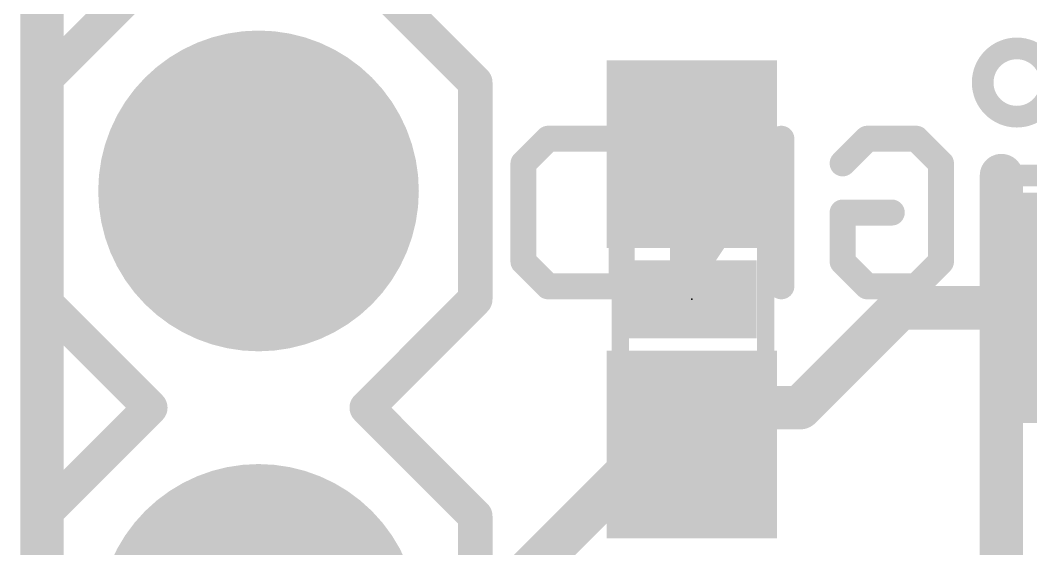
# Model space of a CAD drawing. Extents: x -24.9 to 10.3, y -14 to 10.3.
# Drawn here: x -0.13 to 5.8, y 4.25 to 7.35 of the extents above; entities that cross this region are included whole.
import ezdxf

# ---------------------------------------------------------------- set-up
doc = ezdxf.new("R2010")
doc.units = 0
for name, color, linetype in [('1', 12, 'CONTINUOUS'), ('16', 132, 'CONTINUOUS'), ('17', 110, 'CONTINUOUS'), ('20', 53, 'CONTINUOUS'), ('21', 41, 'CONTINUOUS'), ('22', 40, 'CONTINUOUS'), ('23', 53, 'CONTINUOUS'), ('51', 53, 'CONTINUOUS')]:
    doc.layers.add(name, color=color, linetype=linetype)

# ---------------------------------------------------------------- blocks, each defined once
blk = doc.blocks.new('RECT')
blk.add_solid([(-0.5, -0.5), (0.5, -0.5), (-0.5, 0.5), (0.5, 0.5)])
blk = doc.blocks.new('ROUNDP')
at = {"const_width": 0.5}
blk.add_lwpolyline([(0, -0.25, 1), (0, 0.25, 1), (0, -0.25)], format="xyb", dxfattribs=at)

msp = doc.modelspace()

# ---------------------------------------------------------------- linework, layer by layer
at = {"layer": '1', "const_width": 0.254}
for points in [[(0, 0), (0, 10.16)], [(5.03, 5.665), (4.445, 5.08)], [(6.175, 5.665), (5.03, 5.665)], [(4.025, 5.08), (3.81, 4.865)], [(4.445, 5.08), (4.025, 5.08)], [(3.595, 4.865), (2.54, 3.81)], [(3.81, 4.865), (3.595, 4.865)]]:
    msp.add_lwpolyline(points, dxfattribs=at)
at = {"layer": '1', "const_width": 0.127}
for points in [[(5.03, 5.7285, 1), (5.03, 5.6015)], [(5.0749, 5.6201, 1), (4.9851, 5.7099)], [(4.025, 5.1435, 1), (4.025, 5.0165)], [(4.0699, 5.0351, 1), (3.9801, 5.1249)], [(4.4001, 5.1249, 1), (4.4899, 5.0351)], [(4.445, 5.0165, 1), (4.445, 5.1435)], [(3.595, 4.9285, 1), (3.595, 4.8015)], [(3.6399, 4.8201, 1), (3.5501, 4.9099)], [(3.81, 4.8015, 1), (3.81, 4.9285)], [(3.7651, 4.9099, 1), (3.8549, 4.8201)]]:
    msp.add_lwpolyline(points, format="xyb", dxfattribs=at)
at = {"layer": '16', "const_width": 0.254}
msp.add_lwpolyline([(0, 0), (0, 10.16)], dxfattribs=at)
at = {"layer": '20', "const_width": 0.2032}
msp.add_lwpolyline([(0, 10.16), (0, 0)], dxfattribs=at)
at = {"layer": '21'}
for points, const_width in [([(0, 6.985), (0.635, 7.62)], 0.2032), ([(1.905, 7.62), (2.54, 6.985)], 0.2032), ([(0, 5.715), (0, 6.985)], 0.2032), ([(2.54, 6.985), (2.54, 5.715)], 0.2032), ([(5.625, 6.44), (5.625, 2.54)], 0.254), ([(0.635, 5.08), (0, 5.715)], 0.2032), ([(2.54, 5.715), (1.905, 5.08)], 0.2032), ([(0, 4.445), (0.635, 5.08)], 0.2032), ([(1.905, 5.08), (2.54, 4.445)], 0.2032), ([(0, 3.175), (0, 4.445)], 0.2032), ([(2.54, 4.445), (2.54, 3.175)], 0.2032)]:
    msp.add_lwpolyline(points, dxfattribs=dict(at, const_width=const_width))
for points, const_width in [([(5.715, 6.785, 1), (5.715, 7.185, 1), (5.715, 6.785)], 0.127), ([(0.0508, 6.985, 1), (-0.0508, 6.985)], 0.1016), ([(-0.0359, 7.0209, 1), (0.0359, 6.9491)], 0.1016), ([(2.5908, 6.985, 1), (2.4892, 6.985)], 0.1016), ([(2.5041, 6.9491, 1), (2.5759, 7.0209)], 0.1016), ([(5.6885, 6.44, 1), (5.5615, 6.44)], 0.127), ([(0.0359, 5.7509, 1), (-0.0359, 5.6791)], 0.1016), ([(2.5759, 5.6791, 1), (2.5041, 5.7509)], 0.1016), ([(-0.0508, 5.715, 1), (0.0508, 5.715)], 0.1016), ([(2.4892, 5.715, 1), (2.5908, 5.715)], 0.1016), ([(0.6709, 5.0441, 1), (0.5991, 5.1159)], 0.1016), ([(0.5991, 5.0441, 1), (0.6709, 5.1159)], 0.1016), ([(1.9409, 5.1159, 1), (1.8691, 5.0441)], 0.1016), ([(1.8691, 5.1159, 1), (1.9409, 5.0441)], 0.1016), ([(0.0508, 4.445, 1), (-0.0508, 4.445)], 0.1016), ([(-0.0359, 4.4809, 1), (0.0359, 4.4091)], 0.1016), ([(2.5908, 4.445, 1), (2.4892, 4.445)], 0.1016), ([(2.5041, 4.4091, 1), (2.5759, 4.4809)], 0.1016)]:
    msp.add_lwpolyline(points, format="xyb", dxfattribs=dict(at, const_width=const_width))
at = {"layer": '22', "const_width": 0.1524}
for points in [[(2.8231, 6.5115), (2.9672, 6.6555)], [(2.9672, 6.6555), (3.3993, 6.6555)], [(3.3993, 6.6555), (3.3993, 5.7912)], [(4.3348, 6.6555), (3.7586, 5.7912)], [(3.7586, 5.7912), (3.7586, 6.6555)], [(4.3348, 5.7912), (4.3348, 6.6555)], [(4.6941, 6.5115), (4.8382, 6.6555)], [(4.8382, 6.6555), (5.1263, 6.6555)], [(5.1263, 6.6555), (5.2704, 6.5115)], [(2.8231, 5.9353), (2.8231, 6.5115)], [(5.2704, 6.5115), (5.2704, 5.9353)], [(4.6941, 5.9353), (4.6941, 6.2234)], [(4.6941, 6.2234), (4.9822, 6.2234)], [(2.9672, 5.7912), (2.8231, 5.9353)], [(4.8382, 5.7912), (4.6941, 5.9353)], [(5.2704, 5.9353), (5.1263, 5.7912)], [(3.3993, 5.7912), (2.9672, 5.7912)], [(5.1263, 5.7912), (4.8382, 5.7912)]]:
    msp.add_lwpolyline(points, dxfattribs=at)
at = {"layer": '22', "const_width": 0.0762}
for points in [[(2.9672, 6.6936, 1), (2.9672, 6.6174)], [(2.9941, 6.6286, 1), (2.9402, 6.6825)], [(3.4374, 6.6555, 1), (3.3612, 6.6555)], [(3.3993, 6.6174, 1), (3.3993, 6.6936)], [(3.7967, 6.6555, 1), (3.7205, 6.6555)], [(4.3729, 6.6555, 1), (4.2967, 6.6555)], [(4.3665, 6.6344, 1), (4.3031, 6.6767)], [(4.8382, 6.6936, 1), (4.8382, 6.6174)], [(4.8651, 6.6286, 1), (4.8112, 6.6825)], [(5.1532, 6.6825, 1), (5.0994, 6.6286)], [(5.1263, 6.6174, 1), (5.1263, 6.6936)], [(2.8612, 6.5115, 1), (2.785, 6.5115)], [(2.7962, 6.5384, 1), (2.85, 6.4845)], [(4.6672, 6.5384, 1), (4.7211, 6.4845)], [(5.3085, 6.5115, 1), (5.2323, 6.5115)], [(5.2434, 6.4845, 1), (5.2973, 6.5384)], [(4.7322, 6.2234, 1), (4.656, 6.2234)], [(4.6941, 6.2615, 1), (4.6941, 6.1853)], [(4.9822, 6.1853, 1), (4.9822, 6.2615)], [(2.85, 5.9622, 1), (2.7962, 5.9083)], [(4.7211, 5.9622, 1), (4.6672, 5.9083)], [(5.2973, 5.9083, 1), (5.2434, 5.9622)], [(2.785, 5.9353, 1), (2.8612, 5.9353)], [(4.656, 5.9353, 1), (4.7322, 5.9353)], [(5.2323, 5.9353, 1), (5.3085, 5.9353)], [(2.9672, 5.8293, 1), (2.9672, 5.7531)], [(3.3993, 5.7531, 1), (3.3993, 5.8293)], [(4.8382, 5.8293, 1), (4.8382, 5.7531)], [(5.1263, 5.7531, 1), (5.1263, 5.8293)], [(2.9402, 5.7643, 1), (2.9941, 5.8181)], [(3.3612, 5.7912, 1), (3.4374, 5.7912)], [(3.7269, 5.8123, 1), (3.7903, 5.7701)], [(3.7205, 5.7912, 1), (3.7967, 5.7912)], [(4.2967, 5.7912, 1), (4.3729, 5.7912)], [(4.8112, 5.7643, 1), (4.8651, 5.8181)], [(5.0994, 5.8181, 1), (5.1532, 5.7643)]]:
    msp.add_lwpolyline(points, format="xyb", dxfattribs=at)
at = {"layer": '23'}
msp.add_point((3.81, 5.715), dxfattribs=at)
at = {"layer": '51'}
for points, const_width in [([(5.625, 6.44), (9.525, 6.44)], 0.127), ([(3.391, 6.071), (3.391, 5.359)], 0.1016), ([(4.242, 6.071), (4.242, 5.359)], 0.1016)]:
    msp.add_lwpolyline(points, dxfattribs=dict(at, const_width=const_width))
for points, const_width in [([(5.625, 6.4718, 1), (5.625, 6.4083)], 0.0635), ([(3.4164, 6.071, 1), (3.3656, 6.071)], 0.0508), ([(4.2674, 6.071, 1), (4.2166, 6.071)], 0.0508), ([(3.3656, 5.359, 1), (3.4164, 5.359)], 0.0508), ([(4.2166, 5.359, 1), (4.2674, 5.359)], 0.0508)]:
    msp.add_lwpolyline(points, format="xyb", dxfattribs=dict(at, const_width=const_width))

# ---------------------------------------------------------------- block references
at = {"layer": '1', "xscale": 1.1, "rotation": 270}
for p in [(3.81, 6.565), (3.81, 4.865)]:
    msp.add_blockref('RECT', p, dxfattribs=at)
at = {"layer": '1', "xscale": 0.85, "yscale": 1.35, "rotation": 180}
msp.add_blockref('RECT', (6.175, 5.665), dxfattribs=at)
at = {"layer": '17', "xscale": 1.8796, "yscale": 1.8796, "rotation": 180}
for p in [(1.27, 6.35), (1.27, 6.35), (1.27, 3.81), (1.27, 3.81)]:
    msp.add_blockref('ROUNDP', p, dxfattribs=at)
at = {"layer": '21', "xscale": 0.4572, "yscale": 0.762, "rotation": 270}
msp.add_blockref('RECT', (3.81, 5.715), dxfattribs=at)
at = {"layer": '51'}
for p, xscale, yscale, rotation in [((1.27, 6.35), 0.508, 0.508, 90), ((3.8151, 6.3032), 0.5001, 0.95, 270), ((3.8151, 5.1348), 0.5001, 0.95, 270)]:
    msp.add_blockref('RECT', p, dxfattribs=dict(at, xscale=xscale, yscale=yscale, rotation=rotation))

doc.saveas('drawing.dxf')
